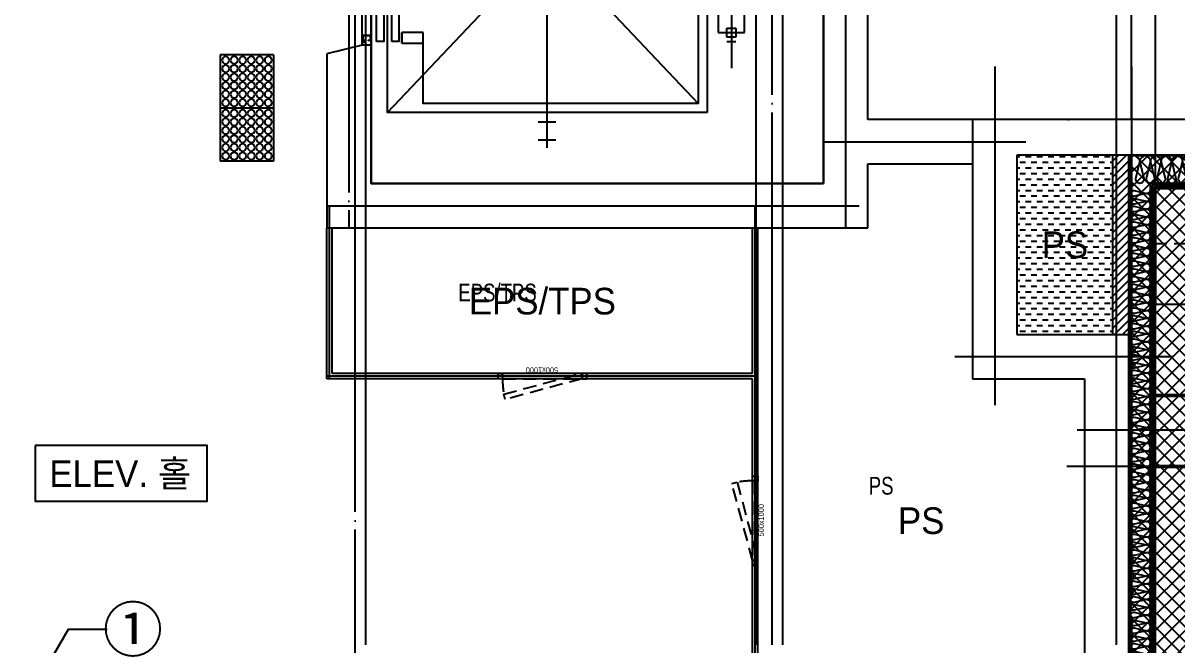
# Model space of a CAD drawing. Header units: millimetres. Extents: x -24416 to 92204, y -190080 to 23760.
# Drawn here: x 70105 to 76608, y -142007 to -138504 of the extents above; entities that cross this region are included whole.
import ezdxf
from ezdxf.enums import TextEntityAlignment as Align
from ezdxf.xclip import XClip

# ---------------------------------------------------------------- set-up
doc = ezdxf.new("R2010")
doc.units = ezdxf.units.MM
doc.header["$LTSCALE"] = 50
doc.header["$XCLIPFRAME"] = 0
for name, pattern in [('AUDIT_D_220706163347-0', [0]), ('CEN', [62, 60, -1, 0, -1]), ('HIDDEN', [2, 1, -1]), ('U-131A(확장)2$0$HID', [2.3, 1.5, -0.8]), ('xr-101_102동-2F$0$HID', [2.3, 1.5, -0.8])]:
    doc.linetypes.add(name, pattern=pattern)
doc.layers.get('defpoints').update_dxf_attribs({"color": 139})
for name, color, linetype in [('A-SOL252', 252, 'Continuous'), ('A-STEEL', 4, 'Continuous'), ('A_HAT', 8, 'Continuous'), ('AA-XXXX-TEXT#LEV', 3, 'Continuous'), ('AA-단열-바닥-욕실', 30, 'Continuous'), ('ARDM', 7, 'Continuous'), ('CEN_CON', 1, 'CEN'), ('CEN_WALL', 12, 'CEN'), ('CONC', 2, 'Continuous'), ('ELEV-ER', 4, 'Continuous'), ('FUR', 4, 'Continuous'), ('HAT', 9, 'Continuous'), ('INS', 252, 'Continuous'), ('ROM', 7, 'AUDIT_D_220706163347-0'), ('TEXT', 3, 'Continuous'), ('U-131A(확장)2$0$FUR', 4, 'Continuous'), ('WAL', 3, 'Continuous'), ('WAL_DRY', 7, 'Continuous'), ('xr-101_102동-2F$0$AA-DWXM-DOOR(PS점검구)', 4, 'xr-101_102동-2F$0$HID'), ('실명', 3, 'AUDIT_D_220706163347-0'), ('실명박스', 7, 'AUDIT_D_220706163347-0'), ('점형블럭', 252, 'Continuous'), ('확장', 8, 'HIDDEN')]:
    doc.layers.add(name, color=color, linetype=linetype)
for name, color, linetype, plot in [('AA-CEN', 1, 'CEN', False), ('AA-XXXX-MC', 153, 'AUDIT_D_220706163347-0', False), ('Def-PrintX', 147, 'Continuous', False), ('MC', 135, 'Continuous', False), ('xr-101_102동-2F$0$DEFPOINT', 231, 'Continuous', False)]:
    doc.layers.add(name, color=color, linetype=linetype, plot=plot)
doc.styles.add('HAUD01', font='Dotum.ttf')
doc.styles.add('HAUD02', font='Dotum.ttf', dxfattribs={"width": 0.8})
doc.styles.add('xr-101_102동-2F$0$HAUD01', font='Dotum.ttf')
doc.styles.add('돋움', font='Dotum.ttf')
doc.styles.add('맑은고딕', font='malgun.ttf', dxfattribs={"width": 0.9})

# ---------------------------------------------------------------- blocks, each defined once
blk = doc.blocks.new('ELE_17(비진입)')
at = {"layer": 'CONC', "extrusion": (0, 0, -1)}
for p, q in [((-570, -991.6), (-570, -1041.6)), ((570, -991.6), (570, -1041.6))]:
    blk.add_line(p, q, dxfattribs=at)
at = {"layer": 'defpoints'}
blk.add_lwpolyline([(-1350, 1558.4), (1350, 1558.4), (1350, -991.6), (-1350, -991.6)], close=True, dxfattribs=at)
at = {"layer": 'ELEV-ER', "color": 1, "extrusion": (0, 0, -1)}
for p, q in [((0, 1229.9), (0, -1227.1)), ((700, 1038.6), (-700, 1038.5)), ((-1150, 0), (1150, 0))]:
    blk.add_line(p, q, dxfattribs=at)
at = {"layer": 'ELEV-ER', "extrusion": (0, 0, -1)}
for p, q in [((-500, 1113.5), (500, 1113.6)), ((-500, 963.5), (-500, 1113.5)), ((500, 1113.6), (500, 963.6)), ((-550, 1013.5), (-550, 1063.5)), ((-550, 1013.5), (-550, 1063.5)), ((-475, 1063.5), (-525, 1063.5)), ((-525, 1063.5), (-525, 1013.5)), ((-475, 1063.5), (-525, 1063.5)), ((-525, 1063.5), (-525, 1013.5)), ((-475, 1013.5), (-475, 1063.5)), ((-475, 1013.5), (-475, 1063.5)), ((475, 1013.6), (475, 1063.6)), ((475, 1063.6), (525, 1063.6)), ((525, 1063.6), (525, 1013.6)), ((550, 1013.6), (550, 1063.6)), ((-525, 1013.5), (-475, 1013.5)), ((-525, 1013.5), (-475, 1013.5)), ((525, 1013.6), (475, 1013.6)), ((500, 963.6), (-500, 963.5)), ((-950, -898.6), (900, 851.4)), ((950, -898.6), (-900, 851.4)), ((-1105, 50), (-1105, -50)), ((-1005, 50), (-1005, -50)), ((1005, 50), (1005, -50)), ((1105, 50), (1105, -50)), ((-560, -818.7), (-560, -698.7)), ((-500, -698.7), (-500, -818.7)), ((500, -818.6), (500, -698.6)), ((560, -698.6), (560, -818.6)), ((-560.1, -818.6), (-500.1, -818.6)), ((-500, -818.7), (-560, -818.7)), ((560, -818.6), (500, -818.6)), ((-570, -991.6), (-545, -991.6)), ((-515, -991.6), (515, -991.6)), ((545, -991.6), (570, -991.6)), ((-570, -1041.6), (-555, -1041.6)), ((-515, -1041.6), (515, -1041.6)), ((555, -1041.6), (570, -1041.6))]:
    blk.add_line(p, q, dxfattribs=at)
for points in [[(950, 901.4), (950, -898.6), (-950, -898.6), (-950, 901.4)], [(542, -994.6), (518, -994.6), (518, -1038.6), (542, -1038.6), (542, -1026.6), (545, -1026.6), (545, -1041.6), (515, -1041.6), (515, -991.6), (545, -991.6), (545, -1006.6), (542, -1006.6)], [(-542, -994.6), (-518, -994.6), (-518, -1038.6), (-542, -1038.6), (-542, -1026.6), (-545, -1026.6), (-545, -1041.6), (-515, -1041.6), (-515, -991.6), (-545, -991.6), (-545, -1006.6), (-542, -1006.6)]]:
    blk.add_lwpolyline(points, close=True, dxfattribs=at)
blk.add_lwpolyline([(-500, -698.6), (-900, -698.6), (-900, 851.4), (900, 851.4), (900, -698.6), (500, -698.7)], dxfattribs=at)
at = {"layer": 'ELEV-ER'}
for points in [[(-550, -875.7), (550, -875.7), (550, -835.7), (-550, -835.7)], [(-550, -960.7), (550, -960.7), (550, -920.7), (-550, -920.7)], [(-555, -1041.6), (-545, -1041.6), (-545, -1031.6), (-555, -1031.6)], [(555, -1041.6), (545, -1041.6), (545, -1031.6), (555, -1031.6)]]:
    blk.add_lwpolyline(points, close=True, dxfattribs=at)
at = {"layer": 'defpoints', "extrusion": (0, 0, -1), "style": '맑은고딕', "text_generation_flag": 2, "width": 0.6}
blk.add_text('ELEV-18인승', height=150, dxfattribs=at).set_placement((0, 801.3), align=Align.TOP_CENTER)
blk = doc.blocks.new('점형블럭 300x300')
at = {"layer": '점형블럭'}
for p, q in [((-150, 150), (-150, -150)), ((150, 150), (-150, 150)), ((150, 150), (150, -150)), ((150, -150), (-150, -150))]:
    blk.add_line(p, q, dxfattribs=at)
for centre in [(-120, 120), (-72, 120), (-24, 120), (24, 120), (72, 120), (120, 120), (-120, 72), (-72, 72), (-24, 72), (24, 72), (72, 72), (120, 72), (-120, 24), (-72, 24), (-24, 24), (24, 24), (72, 24), (120, 24), (-120, -24), (-120, -72), (-72, -24), (-72, -72), (-24, -24), (-24, -72), (24, -24), (24, -72), (72, -24), (72, -72), (120, -24), (120, -72), (-120, -120), (-72, -120), (-24, -120), (24, -120), (72, -120), (120, -120)]:
    blk.add_circle(centre, 20, dxfattribs=at)
blk = doc.blocks.new('A$C38A1636F')
at = {"layer": 'xr-101_102동-2F$0$AA-DWXM-DOOR(PS점검구)'}
for p, q in [((225, 0), (-225, 0)), ((-225, -30), (225, -30))]:
    blk.add_line(p, q, dxfattribs=at)
for points in [[(-250, 0), (-225, 0), (-225, -30), (-250, -30)], [(250, 0), (225, 0), (225, -30), (250, -30)], [(-209.7, -146.5), (-217.4, -117.5), (217.2, -1), (225, -30)]]:
    blk.add_lwpolyline(points, close=True, dxfattribs=at)
blk.add_arc((385.2, -21.3), 610.2, 180.81816, 189.07051, dxfattribs=at)
at = {"layer": 'xr-101_102동-2F$0$DEFPOINT', "style": 'xr-101_102동-2F$0$HAUD01'}
blk.add_text('500x1000', height=30, rotation=180, dxfattribs=at).set_placement((-2.5, 18.6), align=Align.MIDDLE_CENTER)
blk = doc.blocks.new('CO-106-MF', base_point=(321577.8, -11662.9))
at = {"layer": 'A-STEEL'}
for p, q in [((358717.8, -10062.9), (358717.8, -9212.9)), ((358747.8, -10032.9), (358747.8, -9212.9)), ((361117.8, -10032.9), (361117.8, -9212.9)), ((361147.8, -11662.9), (361147.8, -9212.9)), ((361117.8, -10062.9), (358717.8, -10062.9)), ((361117.8, -10032.9), (358747.8, -10032.9)), ((361117.8, -11662.9), (361117.8, -10062.9))]:
    blk.add_line(p, q, dxfattribs=at)
at = {"layer": 'CEN_CON'}
for p, q in [((358842.8, -6012.9), (358842.8, -9212.9)), ((361642.8, -9212.9), (361642.8, -6012.9)), ((361517.8, -8727.9), (362657.8, -8727.9)), ((358717.8, -9087.9), (361767.8, -9087.9)), ((358732.8, -10062.9), (358732.8, -9087.9)), ((361132.8, -11662.9), (361132.8, -9087.9)), ((361147.8, -10047.9), (358717.8, -10047.9))]:
    blk.add_line(p, q, dxfattribs=at)
at = {"layer": 'CONC'}
for p, q in [((361767.8, -8602.9), (361767.8, -6012.9)), ((361517.8, -6262.9), (361517.8, -8962.9)), ((358917.8, -8182.9), (358717.8, -8232.9)), ((358967.8, -8962.9), (358967.8, -8182.9)), ((358717.8, -8232.9), (358717.8, -9212.9)), ((362357.8, -8602.9), (361767.8, -8602.9)), ((361767.8, -9212.9), (361767.8, -8852.9)), ((361767.8, -8852.9), (362357.8, -8852.9)), ((361517.8, -8962.9), (358967.8, -8962.9)), ((358717.8, -9212.9), (361767.8, -9212.9))]:
    blk.add_line(p, q, dxfattribs=at)
at = {"xscale": -1, "rotation": 270}
blk.add_blockref('ELE_17(비진입)', (359959.4, -7612.9), dxfattribs=at)
at = {"layer": 'AA-XXXX-TEXT#LEV'}
blk.add_blockref('A$C38A1636F', (359932.8, -10032.9), dxfattribs=at)
at = {"layer": 'AA-XXXX-TEXT#LEV', "rotation": 270}
blk.add_blockref('A$C38A1636F', (361147.8, -10862.9), dxfattribs=at)
at = {"layer": '점형블럭', "extrusion": (0, 0, -1), "zscale": -1, "rotation": 90}
for p in [(-358267.8, -8387.9), (-358267.8, -8687.9)]:
    blk.add_blockref('점형블럭 300x300', p, dxfattribs=at)
at = {"layer": 'Def-PrintX', "style": 'HAUD02', "width": 0.8}
for s, p in [('EPS/TPS', (359458.9, -9627.6)), ('PS', (361772.3, -10716.1))]:
    blk.add_text(s, height=100, dxfattribs=at).set_placement(p)
blk = doc.blocks.new('insul1')
blk.add_lwpolyline([(0, 0, 0.480617), (0.146, 0.183), (0.004, 0.817, -1.249969), (0.296, 0.817), (0.154, 0.183, 0.480617), (0.3, 0, 0.480617)], format="xyb")
blk = doc.blocks.new('U-131A(확장)2', base_point=(284085.3, -82263.2))
at = {"layer": 'A-SOL252'}
h = blk.add_hatch(dxfattribs=at)
h.set_pattern_fill('DASH', color=256, scale=10, style=0)
h.paths.add_polyline_path([(305255.3, -72128.2), (304715.3, -72128.2), (304715.3, -73138.2), (305255.3, -73138.2)])
at = {"layer": 'A_HAT'}
h = blk.add_hatch(dxfattribs=at)
h.set_pattern_fill('ANSI31', color=256, scale=10, style=0)
h.paths.add_polyline_path([(305345.3, -72128.2), (305255.3, -72128.2), (305255.3, -73138.2), (305345.3, -73138.2)])
at = {"layer": 'CEN_CON'}
for p, q in [((304590.3, -71628.2), (304590.3, -73538.2)), ((305360.3, -71628.2), (305360.3, -75471.1)), ((314255.3, -71928.2), (304365.3, -71928.2)), ((304365.3, -73263.2), (305595.3, -73263.2))]:
    blk.add_line(p, q, dxfattribs=at)
at = {"layer": 'CEN_WALL'}
blk.add_line((314255.3, -73678.2), (304995.3, -73678.2), dxfattribs=at)
at = {"layer": 'CONC'}
for p, q in [((304465.3, -71928.2), (304465.3, -73388.2)), ((306495.3, -71928.2), (304465.3, -71928.2)), ((306495.3, -72128.2), (304715.3, -72128.2)), ((304715.3, -72128.2), (304715.3, -73138.2)), ((304715.3, -73138.2), (305345.3, -73138.2)), ((305345.3, -73138.2), (305345.3, -75238.2)), ((304465.3, -73388.2), (305095.3, -73388.2)), ((305095.3, -73388.2), (305095.3, -74988.2))]:
    blk.add_line(p, q, dxfattribs=at)
at = {"layer": 'FUR'}
blk.add_lwpolyline([(305495.3, -72968.2), (308895.3, -72968.2), (308895.3, -72318.2), (305495.3, -72318.2)], close=True, dxfattribs=at)
at = {"layer": 'INS'}
for p, q in [((306510.3, -72133.2), (305355.3, -72133.2)), ((305355.3, -72133.2), (305355.3, -75248.2)), ((306510.3, -72288.2), (305465.3, -72288.2)), ((305465.3, -72288.2), (305465.3, -75358.2))]:
    blk.add_line(p, q, dxfattribs=at)
at = {"layer": 'MC'}
for p, q in [((305495.3, -77138.2), (305495.3, -71628.2)), ((314255.3, -73883.2), (304995.3, -73883.2))]:
    blk.add_line(p, q, dxfattribs=at)
at = {"layer": 'U-131A(확장)2$0$FUR', "linetype": 'U-131A(확장)2$0$HID'}
blk.add_line((308895.3, -72628.2), (305495.3, -72628.2), dxfattribs=at)
at = {"layer": 'WAL'}
for p, q in [((305255.3, -73138.2), (305255.3, -72128.2)), ((305345.3, -73138.2), (305345.3, -72128.2))]:
    blk.add_line(p, q, dxfattribs=at)
at = {"layer": 'WAL_DRY'}
for p, q in [((305475.3, -72298.2), (305475.3, -75368.2)), ((306510.3, -72298.2), (305475.3, -72298.2)), ((306510.3, -72308.2), (305485.3, -72308.2)), ((305485.3, -72308.2), (305485.3, -75368.2))]:
    blk.add_line(p, q, dxfattribs=at)
at = {"layer": '확장', "ltscale": 0.5, "const_width": 20, "flags": 128}
for points in [[(309515.3, -73483.2), (305485.3, -73483.2)], [(309515.3, -73883.2), (305485.3, -73883.2)]]:
    blk.add_lwpolyline(points, dxfattribs=at)
at = {"layer": 'INS', "row_count": 1}
for p, xscale, yscale, zscale, rotation, column_count, row_spacing, column_spacing in [((306510.3, -72138.2), 150, 150, 150, 180, 19, 0, 60), ((305465.3, -75264.9), 110.0000000000002, 110.0000000000002, 110.0000000000002, 90, 67, -1.577721810442024e-30, 44.00000000000005)]:
    blk.add_blockref('insul1', p, dxfattribs=dict(at, xscale=xscale, yscale=yscale, zscale=zscale, rotation=rotation, column_count=column_count, row_spacing=row_spacing, column_spacing=column_spacing))
blk = doc.blocks.new('A$C415C5DAF')
at = {"layer": 'AA-XXXX-MC'}
for p, q in [((59551.5, -160384.5), (59551.5, -154334.5)), ((61751.5, -160384.5), (61751.5, -154334.5)), ((61901.5, -160384.5), (61901.5, -154334.5)), ((63781.5, -160384.5), (63781.5, -154334.5)), ((64001.5, -157424.5), (64001.5, -154334.5))]:
    blk.add_line(p, q, dxfattribs=at)
at = {"layer": 'CEN_CON'}
for p, q in [((59491.5, -162734.5), (59491.5, -154334.5)), ((61841.5, -160384.5), (61841.5, -154334.5)), ((63866.5, -157424.5), (63866.5, -154334.5))]:
    blk.add_line(p, q, dxfattribs=at)
at = {"layer": '실명박스'}
blk.add_lwpolyline([(57688.2, -159261.1), (57688.2, -159573.6), (58657.3, -159573.6), (58657.3, -159261.1)], close=True, dxfattribs=at)
at = {"layer": 'ROM', "color": 3, "style": 'HAUD01'}
for s, p in [('PS', (63491.5, -158129.5)), ('EPS/TPS', (60546.5, -158444.5)), ('PS', (62681.5, -159684.5))]:
    blk.add_text(s, height=150, dxfattribs=at).set_placement(p, align=Align.MIDDLE)
at = {"layer": '실명', "style": 'HAUD01'}
blk.add_text('ELEV. 홀', height=150, dxfattribs=at).set_placement((58167.3, -159415.1), align=Align.MIDDLE)
blk = doc.blocks.new('A$C1CAF0AFA')
at = {"layer": 'HAT'}
h = blk.add_hatch(dxfattribs=at)
h.set_pattern_fill('_USER', color=5, scale=60, angle=45, double=1, pattern_type=0)
h.set_pattern_definition([(45, (0, 5940), (-42.426407, 42.426407), []), (135, (0, 5940), (-42.426407, -42.426407), [])])
h.paths.add_polyline_path([(69886.9, -166567.4), (69886.9, -166117.4), (67816.9, -166117.4), (67816.9, -165967.4), (66416.9, -165967.4), (66416.9, -166117.4), (63686.9, -166117.4), (63686.9, -163007.4), (59946.9, -163007.4), (59946.9, -165012.4), (57446.9, -165012.4), (57446.9, -163597.4), (55506.9, -163597.4), (55506.9, -164047.4), (56996.9, -164047.4), (56996.9, -165462.4), (59126.9, -165462.4), (59126.9, -165172.4), (59326.9, -165172.4), (59326.9, -165462.4), (60396.9, -165462.4), (60396.9, -163457.4), (63236.9, -163457.4), (63236.9, -166567.4), (63546.9, -166567.4), (63546.9, -166244.9), (63746.9, -166244.9), (63746.9, -166567.4)], flags=17)
h.paths.add_polyline_path([(66496.9, -168857.4), (70586.9, -168857.4), (70586.9, -172492.4), (80246.9, -172492.4), (80246.9, -164387.4), (79581.9, -164387.4), (79581.9, -163457.4), (76786.9, -163457.4), (76786.9, -166567.4), (76476.9, -166567.4), (76476.9, -166244.9), (76276.9, -166244.9), (76276.9, -166567.4), (70136.9, -166567.4), (70136.9, -166117.6), (76336.9, -166117.4), (76336.9, -163007.4), (80076.9, -163007.4), (80076.9, -163872.4), (80696.9, -163872.4), (80696.9, -172942.4), (70136.9, -172942.4), (70136.9, -169307.4), (66946.9, -169307.4), (66946.9, -172942.4), (59186.9, -172942.4), (59186.9, -171452.4), (55506.9, -171452.4), (55506.9, -171002.4), (59126.9, -171002.4), (59126.9, -171292.4), (59326.9, -171292.4), (59326.9, -171002.4), (59636.9, -171002.4), (59636.9, -172492.4), (66496.9, -172492.4)])
at = {"layer": 'AA-CEN', "color": 4}
blk.add_lwpolyline([(66496.9, -168857.4), (70586.9, -168857.4), (70586.9, -172492.4), (80246.9, -172492.4), (80246.9, -164387.4), (79581.9, -164387.4), (79581.9, -163457.4), (76786.9, -163457.4), (76786.9, -166567.4), (76476.9, -166567.4), (76476.9, -166244.9), (76276.9, -166244.9), (76276.9, -166567.4), (70136.9, -166567.4), (70136.9, -166117.6), (76336.9, -166117.4), (76336.9, -163007.4), (80076.9, -163007.4), (80076.9, -163872.4), (80696.9, -163872.4), (80696.9, -172942.4), (70136.9, -172942.4), (70136.9, -169307.4), (66946.9, -169307.4)], dxfattribs=at)
blk = doc.blocks.new('A$C45F312F6')
at = {"layer": 'ARDM', "color": 3}
blk.add_lwpolyline([(70166.8, -166017.5), (70361.7, -165679.1), (70579.2, -165679.1)], dxfattribs=at)
at = {"layer": 'TEXT', "style": '돋움'}
blk.add_text('①', height=250, dxfattribs=at).set_placement((70724.3, -165805.9), align=Align.CENTER)

msp = doc.modelspace()

# ---------------------------------------------------------------- block references
msp.add_blockref('A$C45F312F6', (0, 23760))
ref = msp.add_blockref('CO-106-MF', (34676.9, -142107.4))
XClip(ref).set_block_clipping_path([(340631.7256188359, -19237.9350187937), (372147.7906722794, -5512.9350187937)])
ref = msp.add_blockref('U-131A(확장)2', (55076.9, -149382.4))
XClip(ref).set_block_clipping_path([(282739.2818310418, -82563.1562753955), (314255.3468844853, -68838.1562753955)])
at = {"layer": 'AA-단열-바닥-욕실'}
msp.add_blockref('A$C1CAF0AFA', (0, 23760), dxfattribs=at)
at = {"layer": '실명박스'}
msp.add_blockref('A$C415C5DAF', (12485.4, 18377.1), dxfattribs=at)

doc.saveas('drawing.dxf')
